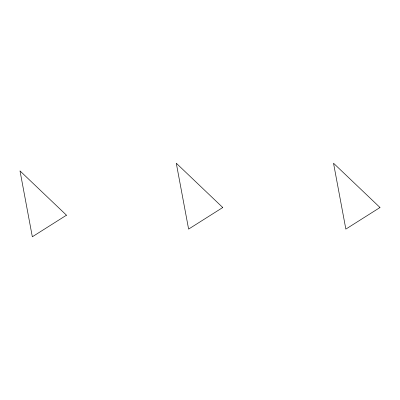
<?xml version="1.0" encoding="UTF-8"?>
<svg xmlns="http://www.w3.org/2000/svg" width="400" height="400" viewBox="0 0 400 400"><rect width="100%" height="100%" fill="white"/><g stroke="black" fill="none" stroke-linecap="round" stroke-linejoin="round"><path stroke-width="0.6" d="M66.48 215.195L32.33 236.78L20 170.9L66.48 215.195M222.76 207.515L188.61 229.1L176.28 163.22L222.76 207.515M380 207.515L345.845 229.1L333.52 163.22L380 207.515"/></g></svg>
